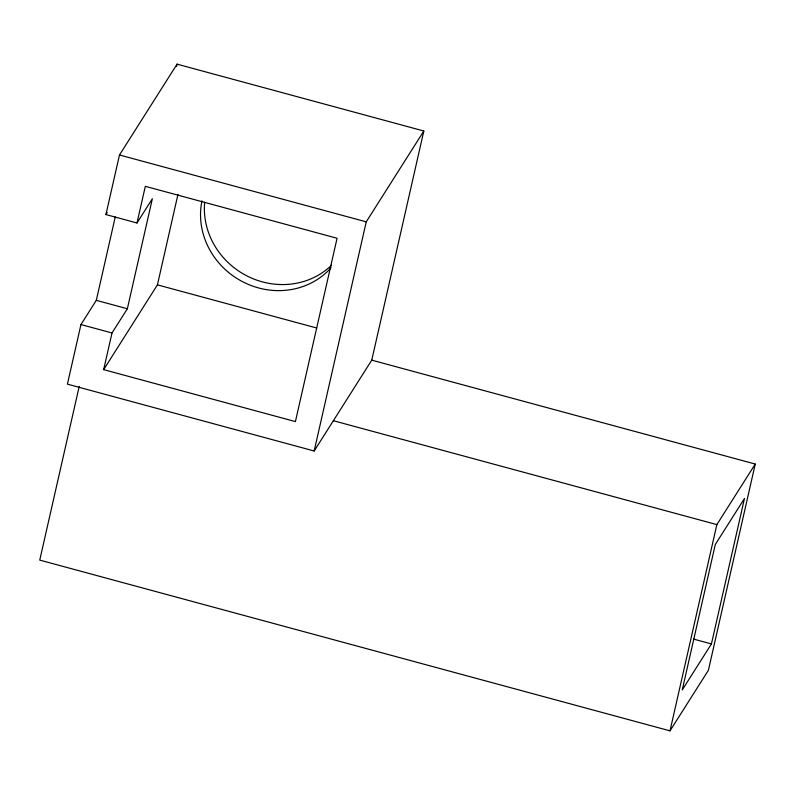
<?xml version="1.0" encoding="UTF-8"?>
<svg xmlns="http://www.w3.org/2000/svg" width="795" height="795" viewBox="0 0 795 795"><rect width="100%" height="100%" fill="white"/><g stroke="black" fill="none" stroke-linecap="round" stroke-linejoin="round"><path stroke-width="1.19" d="M115.255 216.936L96.304 300.341L80.951 324.559L67.416 384.144L314.174 450.994L371.762 360.155L423.824 131.006L177.056 64.147L119.479 154.985L105.934 214.57L136.988 222.978L152.352 198.76L127.359 308.748L112.006 332.976L103.668 369.645L295.412 421.589L337.07 238.261L145.326 186.318L136.988 222.978M79.212 386.43L39.75 560.107L670.006 730.853L708.395 670.294L755.25 464.051L371.762 360.155M176.51 66.561L177.056 64.147M103.668 369.645L157.42 284.858L177.971 194.397M314.174 450.994L366.237 221.845L423.824 131.006M670.006 730.853L716.861 524.611L755.25 464.051M711.426 643.93L744.478 498.465L715.301 544.495L682.249 689.951L711.426 643.93L693.459 639.061M105.934 214.57L107.216 212.553M119.479 154.985L366.237 221.845M157.42 284.858L316.808 328.037M96.304 300.341L127.359 308.748M80.951 324.559L112.006 332.976M333.373 420.714L716.861 524.611M331.555 265.212A74.978 69.99 32.4 0 1 247.732 276.312A74.978 69.99 32.4 0 1 204.683 202.149M331.078 267.746A74.978 69.99 32.4 0 1 242.704 281.768A74.978 69.99 32.4 0 1 201.95 200.877"/></g></svg>
